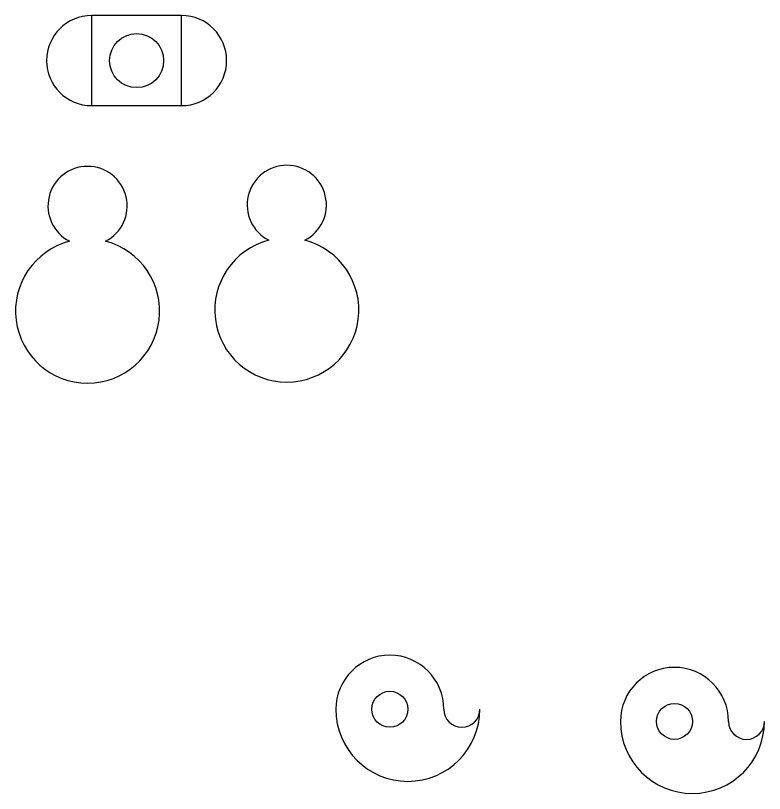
# Model space of a CAD drawing. Header units: millimetres. Extents: x 1489 to 3195, y -17 to 1805.
# Drawn here: x 2387.9 to 2803.9, y 1095.9 to 1527.7 of the extents above; entities that cross this region are included whole.
import ezdxf

# ---------------------------------------------------------------- set-up
doc = ezdxf.new("R2010")
doc.units = ezdxf.units.MM

msp = doc.modelspace()

# ---------------------------------------------------------------- linework, layer by layer
msp.add_lwpolyline([(2430.186, 1527.72), (2430.186, 1477.72), (2480.186, 1477.72), (2480.186, 1527.72)], close=True)
for centre, radius in [((2455.186, 1502.72), 15), ((2595.845, 1142.656), 10), ((2753.903, 1135.936), 10)]:
    msp.add_circle(centre, radius)
for centre, radius, start, end in [((2430.186, 1502.72), 25, 90, 270), ((2480.186, 1502.72), 25, 270, 90), ((2427.932, 1422.021), 22, 297.03569, 242.96431), ((2538.6, 1422.592), 22, 297.03569, 242.96431), ((2427.932, 1363.695), 40, 104.47751, 75.52249), ((2538.6, 1364.266), 40, 104.47751, 75.52249), ((2595.845, 1142.656), 30, 0, 180), ((2753.903, 1135.936), 30, 0, 180), ((2605.845, 1142.656), 40, 180, 0), ((2635.845, 1142.656), 10, 180, 0), ((2763.903, 1135.936), 40, 180, 0), ((2793.903, 1135.936), 10, 180, 0)]:
    msp.add_arc(centre, radius, start, end)

doc.saveas('drawing.dxf')
